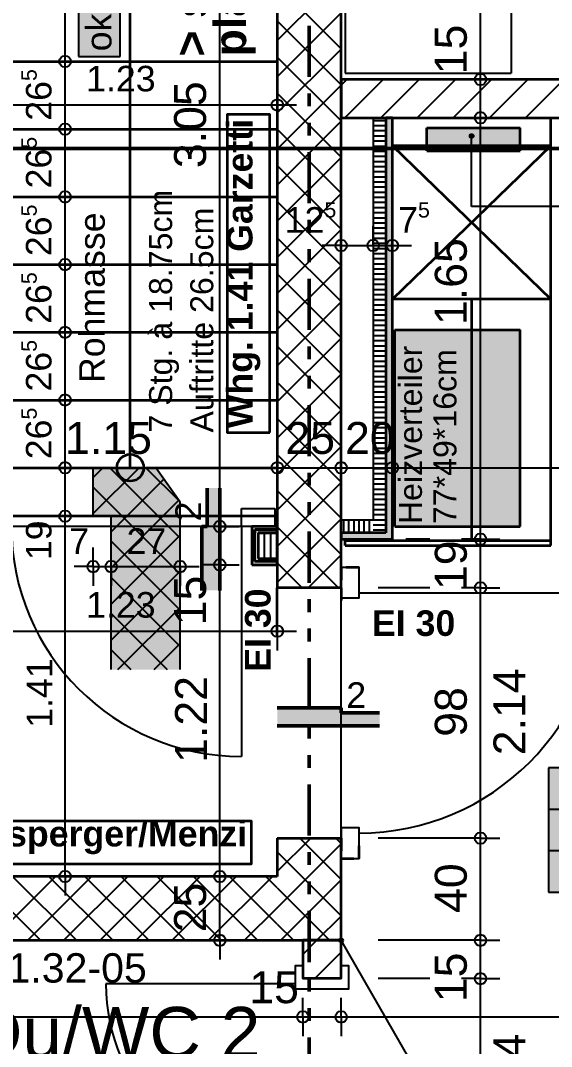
# Model space of a CAD drawing. Header units: centimetres. Extents: x 0.3 to 84.3, y 0.3 to 59.7.
# Drawn here: x 49.61 to 53.76, y 27.46 to 35.5 of the extents above; entities that cross this region are included whole.
import ezdxf

# ---------------------------------------------------------------- set-up
doc = ezdxf.new("R2010")
doc.units = ezdxf.units.CM
for name, pattern in [('AUSGEZOGEN', [0]), ('LINIE_23', [0.79, 0.4, -0.13, 0, -0.13, 0, -0.13]), ('PHANTOM', [63.5, 31.75, -6.35, 6.35, -6.35, 6.35, -6.35]), ('PUNKT', [6.35, 0, -6.35]), ('RAND', [44.45, 12.7, -6.35, 12.7, -6.35, 0, -6.35]), ('STRICHPUNKT', [25.4, 12.7, -6.35, 0, -6.35]), ('VERDECKT', [9.525, 6.35, -3.175])]:
    doc.linetypes.add(name, pattern=pattern)
for name, color, linetype, lineweight in [('Bauachsen grob', 7, 'RAND', 25), ('Bodenplatte', 7, 'AUSGEZOGEN', 35), ('Detailmasse', 7, 'AUSGEZOGEN', 25), ('Einbaumoebel', 7, 'AUSGEZOGEN', 25), ('Lauflinie', 7, 'AUSGEZOGEN', 25), ('Leichtbauwaende', 7, 'AUSGEZOGEN', 35), ('Raumbezeichnung', 7, 'AUSGEZOGEN', 35), ('Schnittbegrenzung', 7, 'AUSGEZOGEN', 25), ('Stufen', 7, 'AUSGEZOGEN', 50), ('Text Koten', 7, 'AUSGEZOGEN', 50), ('Text Werkplan Ausfuehrung', 7, 'AUSGEZOGEN', 50), ('Tuerschwelle', 7, 'AUSGEZOGEN', 50), ('Tuerzarge', 7, 'AUSGEZOGEN', 25), ('Vermassung Bodenplatte', 180, 'VERDECKT', 50), ('Vermassung Decke', 180, 'VERDECKT', 50), ('Wand Beton bewehrt', 7, 'AUSGEZOGEN', 35), ('Wand Mauerwerk tragend', 7, 'AUSGEZOGEN', 35), ('Werkplan- Ausfuehrungsmasse', 7, 'AUSGEZOGEN', 25)]:
    doc.layers.add(name, color=color, linetype=linetype, lineweight=lineweight)
for name, color, linetype, lineweight, true_color in [('Brand Text', 7, 'AUSGEZOGEN', 35, 0x656565), ('Elektro Text', 7, 'AUSGEZOGEN', 35, 0x656565), ('Fachplaner Elektro', 7, 'AUSGEZOGEN', 35, 0x656565), ('Fachplaner HLK', 7, 'AUSGEZOGEN', 35, 0x656565), ('HLK Text', 7, 'AUSGEZOGEN', 35, 0x656565), ('Moebel', 7, 'AUSGEZOGEN', 25, 0xababab), ('Sanitaer Vermassung', 7, 'AUSGEZOGEN', 35, 0x656565)]:
    doc.layers.add(name, color=color, linetype=linetype, lineweight=lineweight, true_color=true_color)
doc.styles.add('ARIAL', font='ARIAL.TTF')

msp = doc.modelspace()

# ---------------------------------------------------------------- hatches: boundary and pattern name
at = {"layer": 'Bodenplatte', "linetype": 'AUSGEZOGEN', "lineweight": 25, "true_color": 0xe0ffe0}
msp.add_hatch(color=254, dxfattribs=at).paths.add_polyline_path([(50.18, 31.994), (50.18, 31.614), (50.32, 31.614), (50.32, 30.414), (50.86, 30.414), (50.86, 31.7255), (50.67, 31.994)])
at = {"layer": 'Elektro Text', "linetype": 'AUSGEZOGEN', "lineweight": 25}
for points in [[(53.125, 34.591), (53.155, 34.591), (53.1529, 34.5985)], [(53.125, 34.591), (53.1529, 34.5985), (53.1271, 34.5985)], [(53.1271, 34.5835), (53.155, 34.591), (53.125, 34.591)], [(53.1271, 34.5985), (53.1529, 34.5985), (53.1475, 34.6039)], [(53.1271, 34.5985), (53.1475, 34.6039), (53.1325, 34.6039)], [(53.1271, 34.5835), (53.1529, 34.5835), (53.155, 34.591)], [(53.1325, 34.5781), (53.1529, 34.5835), (53.1271, 34.5835)], [(53.1325, 34.6039), (53.1475, 34.6039), (53.14, 34.606)], [(53.1325, 34.5781), (53.1475, 34.5781), (53.1529, 34.5835)], [(53.1475, 34.5781), (53.1325, 34.5781), (53.14, 34.576)]]:
    msp.add_hatch(color=40, dxfattribs=at).paths.add_polyline_path(points)
at = {"layer": 'Fachplaner Elektro', "linetype": 'AUSGEZOGEN', "lineweight": 35, "true_color": 0xfff5eb}
msp.add_hatch(color=7, dxfattribs=at).paths.add_polyline_path([(52.79, 34.654), (52.79, 34.474), (53.52, 34.474), (53.52, 34.654)])
at = {"layer": 'Fachplaner HLK', "linetype": 'AUSGEZOGEN', "lineweight": 35, "true_color": 0xffebeb}
msp.add_hatch(color=7, dxfattribs=at).paths.add_polyline_path([(52.54, 31.534), (53.52, 31.534), (53.52, 33.074), (52.54, 33.074)])
at = {"layer": 'Leichtbauwaende', "linetype": 'AUSGEZOGEN', "lineweight": 25, "true_color": 0xc7c7c7}
for points in [[(52.52, 31.434), (52.52, 34.734), (52.47, 34.734), (52.47, 31.434)], [(52.12, 31.434), (52.47, 31.434), (52.47, 31.484), (52.12, 31.484)]]:
    msp.add_hatch(color=9, dxfattribs=at).paths.add_polyline_path(points)
at = {"layer": 'Leichtbauwaende', "linetype": 'AUSGEZOGEN', "lineweight": 25, "true_color": 0x00d9d9}
for points in [[(51.42, 31.509), (51.62, 31.509), (51.62, 31.534), (51.42, 31.534)], [(51.42, 31.509), (51.42, 31.234), (51.445, 31.234), (51.445, 31.509)], [(51.445, 31.234), (51.62, 31.234), (51.62, 31.259), (51.445, 31.259)]]:
    msp.add_hatch(color=132, dxfattribs=at).paths.add_polyline_path(points)
at = {"layer": 'Leichtbauwaende', "linetype": 'AUSGEZOGEN', "lineweight": 25, "true_color": 0xababab}
for points in [[(51.445, 31.484), (51.62, 31.484), (51.62, 31.509), (51.445, 31.509)], [(51.445, 31.484), (51.445, 31.259), (51.47, 31.259), (51.47, 31.484)], [(51.47, 31.259), (51.62, 31.259), (51.62, 31.284), (51.47, 31.284)]]:
    msp.add_hatch(color=253, dxfattribs=at).paths.add_polyline_path(points)
at = {"layer": 'Text Koten', "linetype": 'AUSGEZOGEN', "lineweight": 25, "true_color": 0xf1f1f1}
for points in [[(50.39, 35.214), (50.39, 37.4407), (50.0656, 37.4407), (50.0656, 35.214)], [(53.7418, 29.6448), (53.7418, 28.6714), (55.98, 28.6714), (55.98, 29.6448)]]:
    msp.add_hatch(color=7, dxfattribs=at).paths.add_polyline_path(points)
at = {"layer": 'Text Werkplan Ausfuehrung', "linetype": 'AUSGEZOGEN', "lineweight": 25}
for points in [[(52.1051, 28.2941), (52.1274, 28.3069), (52.1201, 28.3089)], [(52.1051, 28.2941), (52.1201, 28.3089), (52.1071, 28.3014)], [(52.107, 28.2865), (52.1274, 28.3069), (52.1051, 28.2941)], [(52.107, 28.2865), (52.133, 28.3015), (52.1274, 28.3069)], [(52.1126, 28.2811), (52.133, 28.3015), (52.107, 28.2865)], [(52.1071, 28.3014), (52.1201, 28.3089), (52.1125, 28.307)], [(52.1126, 28.2811), (52.1349, 28.2939), (52.133, 28.3015)], [(52.1199, 28.2791), (52.1349, 28.2939), (52.1126, 28.2811)], [(52.1199, 28.2791), (52.1329, 28.2866), (52.1349, 28.2939)], [(52.1329, 28.2866), (52.1199, 28.2791), (52.1275, 28.281)]]:
    msp.add_hatch(color=7, dxfattribs=at).paths.add_polyline_path(points)
at = {"layer": 'Tuerschwelle', "linetype": 'AUSGEZOGEN', "lineweight": 50, "true_color": 0x575757}
for points in [[(51.0306, 31.034), (51.1706, 31.034), (51.1706, 31.834), (51.0706, 31.834), (51.0706, 31.534), (51.0306, 31.534)], [(51.62, 30.114), (51.62, 29.974), (52.42, 29.974), (52.42, 30.074), (52.12, 30.074), (52.12, 30.114)]]:
    msp.add_hatch(color=251, dxfattribs=at).paths.add_polyline_path(points)

# ---------------------------------------------------------------- linework, layer by layer
at = {"layer": 'Bauachsen grob', "color": 32, "linetype": 'LINIE_23', "lineweight": 50, "true_color": 0xc36e14}
msp.add_line((51.87, 1.394), (51.87, 57.974), dxfattribs=at)
at = {"layer": 'Bodenplatte', "color": 7, "linetype": 'AUSGEZOGEN', "lineweight": 25}
for p, q in [((50.18, 31.614), (50.18, 31.994)), ((50.18, 31.6349), (50.5391, 31.994)), ((50.18, 31.9178), (50.2562, 31.994)), ((50.3095, 31.994), (50.86, 31.4435)), ((50.5923, 31.994), (50.8579, 31.7284)), ((50.86, 31.7255), (50.67, 31.994)), ((50.32, 31.4921), (50.733, 31.905)), ((50.18, 31.8406), (50.86, 31.1606)), ((50.32, 31.2092), (50.8502, 31.7394)), ((50.86, 30.414), (50.86, 31.7255)), ((50.32, 31.614), (50.18, 31.614)), ((50.32, 30.414), (50.32, 31.614)), ((50.32, 30.9264), (50.86, 31.4664)), ((50.32, 31.4178), (50.86, 30.8778)), ((50.32, 30.6435), (50.86, 31.1835)), ((50.32, 31.135), (50.86, 30.595)), ((50.32, 30.8521), (50.7581, 30.414)), ((50.3733, 30.414), (50.86, 30.9007)), ((50.6561, 30.414), (50.86, 30.6179)), ((50.32, 30.5693), (50.4753, 30.414))]:
    msp.add_line(p, q, dxfattribs=at)
at = {"layer": 'Bodenplatte', "color": 92, "linetype": 'VERDECKT', "lineweight": 35, "true_color": 0x00c600}
for p, q in [((51.62, 31.614), (49.16, 31.614)), ((51.62, 30.674), (51.62, 31.054))]:
    msp.add_line(p, q, dxfattribs=at)
at = {"layer": 'Detailmasse', "color": 240, "linetype": 'AUSGEZOGEN', "lineweight": 25}
for p, q in [((49.96, 35.174), (49.96, 37.634)), ((49.96, 35.174), (49.81, 35.174)), ((49.96, 35.174), (50.11, 35.174)), ((49.96, 34.644), (49.96, 35.174)), ((51.62, 34.834), (51.62, 34.984)), ((51.62, 34.834), (51.62, 34.684)), ((51.62, 34.834), (51.77, 34.834)), ((49.96, 34.644), (49.81, 34.644)), ((49.96, 34.644), (50.11, 34.644)), ((49.96, 34.114), (49.96, 34.644)), ((49.96, 34.114), (49.81, 34.114)), ((49.96, 34.114), (50.11, 34.114)), ((49.96, 33.584), (49.96, 34.114)), ((49.96, 33.584), (49.81, 33.584)), ((49.96, 33.584), (50.11, 33.584)), ((49.96, 33.054), (49.96, 33.584)), ((49.96, 33.054), (49.81, 33.054)), ((49.96, 33.054), (50.11, 33.054)), ((49.96, 32.524), (49.96, 33.054)), ((49.96, 32.524), (49.81, 32.524)), ((49.96, 32.524), (50.11, 32.524)), ((49.96, 31.994), (49.96, 32.524)), ((49.96, 31.994), (49.81, 31.994)), ((49.96, 31.994), (50.11, 31.994)), ((49.96, 31.614), (49.96, 31.994)), ((49.96, 31.614), (49.81, 31.614)), ((49.96, 31.614), (50.11, 31.614)), ((49.96, 28.794), (49.81, 28.794)), ((49.96, 28.794), (50.11, 28.794)), ((49.96, 28.794), (49.96, 28.644))]:
    msp.add_line(p, q, dxfattribs=at)
for points in [[(49.16, 34.834), (49.8955, 34.834), (49.8955, 34.834), (51.62, 34.834)], [(49.96, 28.794), (49.96, 30.441), (49.96, 30.441), (49.96, 31.614)]]:
    msp.add_lwpolyline(points, dxfattribs=at)
for centre in [(49.96, 35.174), (51.62, 34.834), (49.96, 34.644), (49.96, 34.114), (49.96, 33.584), (49.96, 33.054), (49.96, 32.524), (49.96, 31.994), (49.96, 31.614), (49.96, 28.794)]:
    msp.add_circle(centre, 0.045, dxfattribs=at)
at = {"layer": 'Einbaumoebel', "color": 7, "linetype": 'AUSGEZOGEN', "lineweight": 35}
for p, q in [((53.76, 31.386), (53.76, 34.734)), ((53.76, 34.514), (52.52, 34.514)), ((52.52, 33.314), (52.52, 34.514)), ((52.52, 34.514), (53.76, 33.314)), ((53.76, 34.514), (52.52, 33.314)), ((53.76, 33.314), (52.52, 33.314)), ((52.15, 31.386), (52.15, 31.424)), ((52.15, 31.424), (53.76, 31.424)), ((52.15, 31.386), (53.76, 31.386))]:
    msp.add_line(p, q, dxfattribs=at)
at = {"layer": 'Einbaumoebel', "color": 7, "linetype": 'PHANTOM', "lineweight": 35}
msp.add_line((53.14, 33.314), (53.14, 31.424), dxfattribs=at)
at = {"layer": 'Elektro Text', "color": 40, "linetype": 'AUSGEZOGEN', "lineweight": 25}
for p, q in [((53.125, 34.591), (53.125, 34.591)), ((53.14, 34.606), (53.14, 34.606)), ((53.14, 34.04), (53.14, 34.591)), ((53.14, 34.576), (53.14, 34.576)), ((53.155, 34.591), (53.155, 34.591)), ((55.2967, 34.04), (53.14, 34.04))]:
    msp.add_line(p, q, dxfattribs=at)
msp.add_circle((53.14, 34.591), 0.015, dxfattribs=at)
at = {"layer": 'Fachplaner Elektro', "color": 40, "linetype": 'VERDECKT', "lineweight": 35}
for p, q in [((52.79, 34.654), (53.52, 34.654)), ((52.79, 34.474), (52.79, 34.654)), ((53.52, 34.474), (53.52, 34.654)), ((52.79, 34.474), (53.52, 34.474))]:
    msp.add_line(p, q, dxfattribs=at)
at = {"layer": 'Fachplaner HLK', "color": 240, "linetype": 'VERDECKT', "lineweight": 35}
for p, q in [((52.54, 33.074), (53.52, 33.074)), ((52.54, 31.534), (52.54, 33.074)), ((53.52, 31.534), (53.52, 33.074)), ((52.54, 31.534), (53.52, 31.534))]:
    msp.add_line(p, q, dxfattribs=at)
at = {"layer": 'Lauflinie', "color": 7, "linetype": 'AUSGEZOGEN', "lineweight": 35}
for p, q in [((50.47, 31.994), (50.47, 36.484)), ((50.47, 32.099), (50.47, 32.099)), ((50.365, 31.994), (50.365, 31.994)), ((50.575, 31.994), (50.575, 31.994)), ((50.47, 31.889), (50.47, 31.889))]:
    msp.add_line(p, q, dxfattribs=at)
msp.add_circle((50.47, 31.994), 0.105, dxfattribs=at)
at = {"layer": 'Leichtbauwaende', "color": 7, "linetype": 'AUSGEZOGEN', "lineweight": 25}
for p, q in [((52.47, 34.734), (52.37, 34.734)), ((52.37, 34.734), (52.37, 31.584)), ((52.47, 34.7104), (52.37, 34.7104)), ((52.47, 31.484), (52.47, 34.734)), ((52.47, 34.6704), (52.37, 34.6704)), ((52.47, 34.6303), (52.37, 34.6303)), ((52.47, 34.5902), (52.37, 34.5902)), ((52.47, 34.5501), (52.37, 34.5501)), ((52.47, 34.51), (52.37, 34.51)), ((52.47, 34.47), (52.37, 34.47)), ((52.47, 34.4299), (52.37, 34.4299)), ((52.47, 34.3898), (52.37, 34.3898)), ((52.47, 34.3497), (52.37, 34.3497)), ((52.47, 34.3096), (52.37, 34.3096)), ((52.47, 34.2696), (52.37, 34.2696)), ((52.47, 34.2295), (52.37, 34.2295)), ((52.47, 34.1894), (52.37, 34.1894)), ((52.47, 34.1493), (52.37, 34.1493)), ((52.47, 34.1092), (52.37, 34.1092)), ((52.47, 34.0692), (52.37, 34.0692)), ((52.47, 34.0291), (52.37, 34.0291)), ((52.47, 33.989), (52.37, 33.989)), ((52.47, 33.9489), (52.37, 33.9489)), ((52.47, 33.9088), (52.37, 33.9088)), ((52.47, 33.8688), (52.37, 33.8688)), ((52.47, 33.8287), (52.37, 33.8287)), ((52.47, 33.7886), (52.37, 33.7886)), ((52.47, 33.7485), (52.37, 33.7485)), ((52.47, 33.7084), (52.37, 33.7084)), ((52.47, 33.6684), (52.37, 33.6684)), ((52.47, 33.6283), (52.37, 33.6283)), ((52.47, 33.5882), (52.37, 33.5882)), ((52.47, 33.5481), (52.37, 33.5481)), ((52.47, 33.508), (52.37, 33.508)), ((52.47, 33.468), (52.37, 33.468)), ((52.47, 33.4279), (52.37, 33.4279)), ((52.47, 33.3878), (52.37, 33.3878)), ((52.47, 33.1072), (52.37, 33.1072)), ((52.37, 31.584), (52.12, 31.584)), ((52.12, 31.584), (52.12, 31.484)), ((52.14, 31.484), (52.14, 31.584)), ((52.1801, 31.484), (52.1801, 31.584)), ((52.2202, 31.484), (52.2202, 31.584)), ((52.2603, 31.484), (52.2603, 31.584)), ((52.3004, 31.484), (52.3004, 31.584)), ((52.3404, 31.484), (52.3404, 31.584)), ((51.445, 31.484), (51.445, 31.259)), ((51.47, 31.284), (51.47, 31.484)), ((51.52, 31.284), (51.52, 31.484)), ((51.57, 31.284), (51.57, 31.484)), ((52.12, 31.484), (52.37, 31.484)), ((52.37, 31.484), (52.47, 31.484)), ((51.445, 31.259), (51.47, 31.259)), ((51.62, 31.284), (51.47, 31.284)), ((51.47, 31.259), (51.62, 31.259)), ((51.62, 31.259), (51.62, 31.284))]:
    msp.add_line(p, q, dxfattribs=at)
at = {"layer": 'Leichtbauwaende', "color": 7, "linetype": 'AUSGEZOGEN', "lineweight": 35}
for p, q in [((52.52, 34.734), (52.47, 34.734)), ((52.47, 34.734), (52.47, 31.484)), ((52.52, 31.434), (52.52, 34.734)), ((51.62, 31.534), (51.42, 31.534)), ((51.42, 31.534), (51.42, 31.509)), ((51.42, 31.509), (51.42, 31.234)), ((51.445, 31.509), (51.62, 31.509)), ((51.62, 31.509), (51.445, 31.509)), ((51.445, 31.509), (51.445, 31.484)), ((51.445, 31.484), (51.445, 31.509)), ((51.62, 31.509), (51.62, 31.534)), ((51.62, 31.484), (51.62, 31.509)), ((51.445, 31.259), (51.445, 31.484)), ((51.47, 31.484), (51.62, 31.484)), ((51.62, 31.484), (51.47, 31.484)), ((51.47, 31.484), (51.47, 31.284)), ((51.62, 31.284), (51.62, 31.484)), ((52.37, 31.484), (52.12, 31.484)), ((52.12, 31.484), (52.12, 31.434)), ((52.12, 31.434), (52.47, 31.434)), ((52.47, 31.484), (52.37, 31.484)), ((52.47, 31.434), (52.52, 31.434)), ((51.47, 31.259), (51.445, 31.259)), ((51.47, 31.284), (51.62, 31.284)), ((51.62, 31.259), (51.47, 31.259)), ((51.62, 31.234), (51.62, 31.259)), ((51.42, 31.234), (51.445, 31.234)), ((51.445, 31.234), (51.62, 31.234))]:
    msp.add_line(p, q, dxfattribs=at)
at = {"layer": 'Leichtbauwaende', "color": 7, "linetype": 'AUSGEZOGEN', "lineweight": 25}
for points in [[(52.47, 33.3477), (52.47, 33.3477), (52.37, 33.3477)], [(52.47, 33.3076), (52.47, 33.3076), (52.37, 33.3076)], [(52.47, 33.2676), (52.47, 33.2676), (52.37, 33.2676)], [(52.47, 33.2275), (52.47, 33.2275), (52.37, 33.2275)], [(52.47, 33.1874), (52.47, 33.1874), (52.37, 33.1874)], [(52.47, 33.1473), (52.47, 33.1473), (52.37, 33.1473)], [(52.47, 33.0672), (52.47, 33.0672), (52.37, 33.0672)], [(52.47, 33.0271), (52.47, 33.0271), (52.37, 33.0271)], [(52.47, 32.987), (52.47, 32.987), (52.37, 32.987)], [(52.47, 32.9469), (52.47, 32.9469), (52.37, 32.9469)], [(52.47, 32.9068), (52.47, 32.9068), (52.37, 32.9068)], [(52.47, 32.8668), (52.47, 32.8668), (52.37, 32.8668)], [(52.47, 32.8267), (52.47, 32.8267), (52.37, 32.8267)], [(52.47, 32.7866), (52.47, 32.7866), (52.37, 32.7866)], [(52.47, 32.7465), (52.47, 32.7465), (52.37, 32.7465)], [(52.47, 32.7064), (52.47, 32.7064), (52.37, 32.7064)], [(52.47, 32.6664), (52.47, 32.6664), (52.37, 32.6664)], [(52.47, 32.6263), (52.47, 32.6263), (52.37, 32.6263)], [(52.47, 32.5862), (52.47, 32.5862), (52.37, 32.5862)], [(52.47, 32.5461), (52.47, 32.5461), (52.37, 32.5461)], [(52.47, 32.506), (52.47, 32.506), (52.37, 32.506)], [(52.47, 32.466), (52.47, 32.466), (52.37, 32.466)], [(52.47, 32.4259), (52.47, 32.4259), (52.37, 32.4259)], [(52.47, 32.3858), (52.47, 32.3858), (52.37, 32.3858)], [(52.47, 32.3457), (52.47, 32.3457), (52.37, 32.3457)], [(52.47, 32.3056), (52.47, 32.3056), (52.37, 32.3056)], [(52.47, 32.2656), (52.47, 32.2656), (52.37, 32.2656)], [(52.47, 32.2255), (52.47, 32.2255), (52.37, 32.2255)], [(52.47, 32.1854), (52.47, 32.1854), (52.37, 32.1854)], [(52.47, 32.1453), (52.47, 32.1453), (52.37, 32.1453)], [(52.47, 32.1052), (52.47, 32.1052), (52.37, 32.1052)], [(52.47, 32.0652), (52.47, 32.0652), (52.37, 32.0652)], [(52.47, 32.0251), (52.47, 32.0251), (52.37, 32.0251)], [(52.47, 31.985), (52.47, 31.985), (52.37, 31.985)], [(52.47, 31.9449), (52.47, 31.9449), (52.37, 31.9449)], [(52.47, 31.9048), (52.47, 31.9048), (52.37, 31.9048)], [(52.47, 31.8648), (52.47, 31.8648), (52.37, 31.8648)], [(52.47, 31.8247), (52.47, 31.8247), (52.37, 31.8247)], [(52.47, 31.7846), (52.47, 31.7846), (52.37, 31.7846)], [(52.47, 31.7445), (52.47, 31.7445), (52.37, 31.7445)], [(52.47, 31.7044), (52.47, 31.7044), (52.37, 31.7044)], [(52.47, 31.6644), (52.47, 31.6644), (52.37, 31.6644)], [(52.47, 31.6243), (52.47, 31.6243), (52.37, 31.6243)], [(52.47, 31.5842), (52.47, 31.5842), (52.37, 31.5842)], [(52.47, 31.5441), (52.47, 31.5441), (52.37, 31.5441)], [(52.47, 31.504), (52.47, 31.504), (52.37, 31.504)], [(51.47, 31.284), (51.47, 31.284), (51.47, 31.484), (51.47, 31.484)], [(51.62, 31.284), (51.62, 31.284), (51.62, 31.484), (51.62, 31.484)]]:
    msp.add_lwpolyline(points, dxfattribs=at)
at = {"layer": 'Moebel', "color": 253, "linetype": 'AUSGEZOGEN', "lineweight": 25, "true_color": 0xababab}
for p, q in [((52.15, 37.584), (52.15, 35.084)), ((53.45, 37.584), (53.45, 35.084)), ((52.15, 35.084), (53.45, 35.084))]:
    msp.add_line(p, q, dxfattribs=at)
at = {"layer": 'Raumbezeichnung', "color": 7, "linetype": 'AUSGEZOGEN', "lineweight": 35}
for points in [[(51.561, 32.2695), (51.561, 34.7581), (51.2277, 34.7581), (51.2277, 32.2695), (51.561, 32.2695)], [(47.1133, 28.894), (51.4182, 28.894), (51.4182, 29.2273), (47.1133, 29.2273), (47.1133, 28.894)]]:
    msp.add_lwpolyline(points, dxfattribs=at)
at = {"layer": 'Sanitaer Vermassung', "color": 240, "linetype": 'AUSGEZOGEN', "lineweight": 25}
for p, q in [((52.12, 33.734), (52.12, 33.884)), ((52.37, 33.734), (52.37, 33.884)), ((52.52, 33.734), (52.52, 33.884)), ((52.12, 33.734), (51.97, 33.734)), ((52.12, 33.734), (52.12, 33.584)), ((52.12, 33.734), (52.12, 33.734)), ((52.12, 33.734), (52.37, 33.734)), ((52.37, 33.734), (52.37, 33.584)), ((52.37, 33.734), (52.37, 33.734)), ((52.37, 33.734), (52.52, 33.734)), ((52.52, 33.734), (52.52, 33.584)), ((52.52, 33.734), (52.52, 33.734)), ((52.52, 33.734), (52.67, 33.734))]:
    msp.add_line(p, q, dxfattribs=at)
for centre in [(52.12, 33.734), (52.37, 33.734), (52.52, 33.734)]:
    msp.add_circle(centre, 0.045, dxfattribs=at)
at = {"layer": 'Schnittbegrenzung', "color": 14, "linetype": 'STRICHPUNKT', "lineweight": 50, "true_color": 0xb20000}
msp.add_line((21.7, 34.494), (72.516, 34.494), dxfattribs=at)
at = {"layer": 'Stufen', "color": 7, "linetype": 'AUSGEZOGEN', "lineweight": 35}
for p, q in [((49.32, 35.174), (51.62, 35.174)), ((49.32, 34.644), (51.62, 34.644)), ((49.32, 34.114), (51.62, 34.114)), ((49.32, 33.584), (51.62, 33.584)), ((49.32, 33.054), (51.62, 33.054)), ((49.32, 32.524), (51.62, 32.524)), ((49.32, 31.994), (51.62, 31.994))]:
    msp.add_line(p, q, dxfattribs=at)
at = {"layer": 'Text Koten', "color": 7, "linetype": 'AUSGEZOGEN', "lineweight": 25}
for p, q in [((50.0656, 37.4407), (50.0656, 35.214)), ((50.39, 35.214), (50.39, 37.4407)), ((50.0656, 35.214), (50.39, 35.214)), ((53.7418, 29.6448), (53.7418, 28.6714)), ((55.98, 29.6448), (53.7418, 29.6448)), ((53.7418, 29.3203), (55.98, 29.3203)), ((53.7418, 28.9959), (55.98, 28.9959)), ((53.7418, 28.6714), (55.98, 28.6714))]:
    msp.add_line(p, q, dxfattribs=at)
at = {"layer": 'Text Werkplan Ausfuehrung', "color": 7, "linetype": 'AUSGEZOGEN', "lineweight": 25}
for p, q in [((52.107, 28.2865), (52.107, 28.2865)), ((52.1125, 28.307), (52.1125, 28.307)), ((52.72, 27.2514), (52.12, 28.294)), ((52.1275, 28.281), (52.1275, 28.281)), ((52.133, 28.3015), (52.133, 28.3015))]:
    msp.add_line(p, q, dxfattribs=at)
msp.add_circle((52.12, 28.294), 0.015, dxfattribs=at)
at = {"layer": 'Tuerschwelle', "color": 7, "linetype": 'AUSGEZOGEN', "lineweight": 50}
for p, q in [((51.0706, 31.834), (51.0706, 31.534)), ((51.1706, 31.034), (51.1706, 31.834)), ((51.0706, 31.534), (51.0306, 31.534)), ((51.0306, 31.534), (51.0306, 31.034)), ((52.12, 30.114), (51.62, 30.114)), ((52.12, 30.074), (52.12, 30.114)), ((52.42, 30.074), (52.12, 30.074)), ((51.62, 29.974), (52.42, 29.974))]:
    msp.add_line(p, q, dxfattribs=at)
at = {"layer": 'Tuerzarge', "color": 7, "linetype": 'AUSGEZOGEN', "lineweight": 25}
for p, q in [((51.34, 31.674), (51.6, 31.674)), ((51.34, 31.534), (51.34, 31.674)), ((51.6, 31.674), (51.6, 31.534)), ((51.34, 31.534), (49.54, 31.534)), ((51.6, 31.534), (51.34, 31.534)), ((51.34, 31.534), (51.34, 29.734)), ((52.26, 31.014), (54.14, 31.014)), ((51.76, 27.954), (50.28, 27.954))]:
    msp.add_line(p, q, dxfattribs=at)
for points in [[(52.12, 31.214), (52.12, 30.974), (52.26, 30.974), (52.26, 31.214), (52.12, 31.214)], [(52.12, 29.174), (52.12, 28.934), (52.26, 28.934), (52.26, 29.174), (52.12, 29.174)], [(51.97, 27.994), (51.82, 27.994), (51.82, 28.094), (51.76, 28.094), (51.76, 27.914), (52.18, 27.914), (52.18, 28.094), (52.12, 28.094), (52.12, 27.994), (51.97, 27.994)]]:
    msp.add_lwpolyline(points, dxfattribs=at)
for centre, radius, start, end in [((51.34, 31.534), 1.8, 180, 270), ((52.26, 31.014), 1.88, 270, 0), ((51.76, 27.954), 1.48, 180, 270)]:
    msp.add_arc(centre, radius, start, end, dxfattribs=at)
at = {"layer": 'Vermassung Bodenplatte', "color": 92, "linetype": 'AUSGEZOGEN', "lineweight": 25, "true_color": 0x00c600}
for p, q in [((49.56, 31.614), (49.71, 31.614)), ((50.18, 31.2196), (50.18, 31.3696)), ((50.32, 31.2196), (50.32, 31.3696)), ((50.86, 31.2196), (50.86, 31.3696)), ((50.18, 31.2196), (50.03, 31.2196)), ((50.18, 31.2196), (50.18, 31.0696)), ((50.18, 31.2196), (50.18, 31.2196)), ((50.18, 31.2196), (50.32, 31.2196)), ((50.32, 31.2196), (50.32, 31.0696)), ((50.32, 31.2196), (50.32, 31.2196)), ((50.32, 31.2196), (50.86, 31.2196)), ((50.86, 31.2196), (50.86, 31.0696)), ((50.86, 31.2196), (50.86, 31.2196)), ((50.86, 31.2196), (51.01, 31.2196)), ((49.56, 28.794), (49.71, 28.794))]:
    msp.add_line(p, q, dxfattribs=at)
for centre in [(50.18, 31.2196), (50.32, 31.2196), (50.86, 31.2196)]:
    msp.add_circle(centre, 0.045, dxfattribs=at)
at = {"layer": 'Vermassung Decke', "color": 92, "linetype": 'AUSGEZOGEN', "lineweight": 25, "true_color": 0x00c600}
for p, q in [((51.62, 30.714), (51.62, 30.864)), ((49.16, 30.714), (51.62, 30.714)), ((51.62, 30.714), (51.62, 30.564)), ((51.62, 30.714), (51.62, 30.714)), ((51.62, 30.714), (51.77, 30.714))]:
    msp.add_line(p, q, dxfattribs=at)
msp.add_circle((51.62, 30.714), 0.045, dxfattribs=at)
at = {"layer": 'Wand Beton bewehrt', "color": 7, "linetype": 'AUSGEZOGEN', "lineweight": 35}
for p, q in [((51.62, 37.634), (51.62, 31.534)), ((52.12, 35.034), (52.12, 37.634)), ((52.12, 34.734), (52.12, 35.034)), ((52.12, 31.584), (52.12, 34.734)), ((52.12, 31.484), (52.12, 31.584)), ((51.62, 31.534), (51.62, 31.509)), ((51.62, 31.509), (51.62, 31.484)), ((51.62, 31.484), (51.62, 31.284)), ((52.12, 31.434), (52.12, 31.484)), ((52.12, 31.386), (52.12, 31.434)), ((52.12, 31.054), (52.12, 31.386)), ((51.62, 31.284), (51.62, 31.259)), ((51.62, 31.259), (51.62, 31.234)), ((51.62, 31.234), (51.62, 31.054)), ((52.12, 31.054), (51.62, 31.054)), ((51.62, 29.094), (52.12, 29.094)), ((51.62, 29.094), (51.62, 28.794)), ((52.12, 28.294), (52.12, 29.094)), ((51.62, 28.794), (42.28, 28.794)), ((47.41, 28.294), (51.62, 28.294)), ((51.62, 28.294), (51.82, 28.294)), ((51.82, 28.294), (52.12, 28.294))]:
    msp.add_line(p, q, dxfattribs=at)
at = {"layer": 'Wand Beton bewehrt', "color": 7, "linetype": 'AUSGEZOGEN', "lineweight": 25}
for p, q in [((51.62, 35.3377), (52.12, 35.8377)), ((51.62, 35.7747), (52.12, 35.2747)), ((51.62, 35.0548), (52.12, 35.5548)), ((51.62, 35.4918), (52.12, 34.9918)), ((51.62, 34.772), (52.12, 35.272)), ((51.62, 35.209), (52.12, 34.709)), ((51.62, 34.4891), (52.12, 34.9891)), ((51.62, 34.9261), (52.12, 34.4261)), ((51.62, 34.2063), (52.12, 34.7063)), ((51.62, 34.6433), (52.12, 34.1433)), ((51.62, 33.9234), (52.12, 34.4234)), ((51.62, 34.3604), (52.12, 33.8604)), ((51.62, 33.6406), (52.12, 34.1406)), ((51.62, 34.0776), (52.12, 33.5776)), ((51.62, 33.3578), (52.12, 33.8578)), ((51.62, 33.7948), (52.12, 33.2948)), ((51.62, 33.0749), (52.12, 33.5749)), ((51.62, 33.5119), (52.12, 33.0119)), ((51.62, 32.7921), (52.12, 33.2921)), ((51.62, 33.2291), (52.12, 32.7291)), ((51.62, 32.5092), (52.12, 33.0092)), ((51.62, 32.9462), (52.12, 32.4462)), ((51.62, 32.2264), (52.12, 32.7264)), ((51.62, 32.6634), (52.12, 32.1634)), ((51.62, 31.9435), (52.12, 32.4435)), ((51.62, 32.3805), (52.12, 31.8805)), ((51.62, 31.6607), (52.12, 32.1607)), ((51.62, 32.0977), (52.12, 31.5977)), ((51.62, 31.3779), (52.12, 31.8779)), ((51.62, 31.8149), (52.12, 31.3149)), ((51.62, 31.095), (52.12, 31.595)), ((51.62, 31.532), (52.098, 31.054)), ((51.62, 31.2492), (51.8152, 31.054)), ((51.8618, 31.054), (52.12, 31.3122)), ((52.12, 29.094), (52.12, 31.054)), ((51.62, 28.8323), (51.8817, 29.094)), ((49.7669, 28.294), (49.2669, 28.794)), ((49.3847, 28.294), (49.8847, 28.794)), ((50.0497, 28.294), (49.5497, 28.794)), ((49.6675, 28.294), (50.1675, 28.794)), ((50.3325, 28.294), (49.8325, 28.794)), ((49.9504, 28.294), (50.4504, 28.794)), ((50.6154, 28.294), (50.1154, 28.794)), ((50.2332, 28.294), (50.7332, 28.794)), ((50.8982, 28.294), (50.3982, 28.794)), ((50.516, 28.294), (51.016, 28.794)), ((51.1811, 28.294), (50.6811, 28.794)), ((50.7989, 28.294), (51.2989, 28.794)), ((51.4639, 28.294), (50.9639, 28.794)), ((51.0817, 28.294), (51.5817, 28.794)), ((51.62, 28.4208), (51.2467, 28.794)), ((51.62, 28.7036), (51.5296, 28.794)), ((51.62, 28.7036), (52.0296, 28.294)), ((51.3646, 28.294), (51.62, 28.5494)), ((51.62, 28.4208), (51.7467, 28.294))]:
    msp.add_line(p, q, dxfattribs=at)
at = {"layer": 'Wand Beton bewehrt', "color": 180, "linetype": 'PUNKT', "lineweight": 35}
for p, q in [((52.26, 31.214), (52.12, 31.214)), ((52.12, 31.214), (52.12, 31.054)), ((52.26, 28.934), (52.26, 31.214)), ((52.12, 31.054), (52.12, 29.094)), ((52.12, 29.094), (52.12, 28.934)), ((52.12, 28.934), (52.26, 28.934))]:
    msp.add_line(p, q, dxfattribs=at)
at = {"layer": 'Wand Beton bewehrt', "color": 7, "linetype": 'AUSGEZOGEN', "lineweight": 25}
for points in [[(51.7953, 29.094), (52.12, 28.7693), (52.12, 28.7693)], [(52.0781, 29.094), (52.12, 29.0521), (52.12, 29.0521)], [(51.62, 28.5494), (52.12, 29.0494), (52.12, 29.0494)], [(51.62, 28.9864), (52.12, 28.4864), (52.12, 28.4864)], [(51.6474, 28.294), (52.12, 28.7666), (52.12, 28.7666)], [(51.9303, 28.294), (52.12, 28.4837), (52.12, 28.4837)]]:
    msp.add_lwpolyline(points, dxfattribs=at)
at = {"layer": 'Wand Mauerwerk tragend', "color": 7, "linetype": 'AUSGEZOGEN', "lineweight": 35}
for p, q in [((54.02, 35.034), (52.12, 35.034)), ((52.12, 35.034), (52.12, 34.734)), ((52.12, 34.734), (52.37, 34.734)), ((52.37, 34.734), (52.47, 34.734)), ((52.47, 34.734), (52.52, 34.734)), ((52.52, 34.734), (53.76, 34.734)), ((53.76, 34.734), (54.02, 34.734)), ((52.12, 28.294), (51.82, 28.294)), ((51.82, 28.294), (51.82, 27.994)), ((52.12, 27.994), (52.12, 28.294)), ((52.12, 27.994), (51.82, 27.994))]:
    msp.add_line(p, q, dxfattribs=at)
at = {"layer": 'Wand Mauerwerk tragend', "color": 7, "linetype": 'AUSGEZOGEN', "lineweight": 25}
for p, q in [((52.12, 34.9891), (52.1649, 35.034)), ((52.1477, 34.734), (52.4477, 35.034)), ((52.4306, 34.734), (52.7306, 35.034)), ((52.7134, 34.734), (53.0134, 35.034)), ((52.9962, 34.734), (53.2962, 35.034)), ((53.2791, 34.734), (53.5791, 35.034)), ((53.5619, 34.734), (53.8619, 35.034)), ((51.82, 28.1837), (51.9303, 28.294))]:
    msp.add_line(p, q, dxfattribs=at)
msp.add_lwpolyline([(51.9131, 27.994), (52.12, 28.2009), (52.12, 28.2009)], dxfattribs=at)
at = {"layer": 'Werkplan- Ausfuehrungsmasse', "color": 7, "linetype": 'AUSGEZOGEN', "lineweight": 25}
for p, q in [((51.1706, 31.534), (51.1706, 37.634)), ((53.21, 35.034), (53.21, 37.634)), ((53.21, 35.034), (53.06, 35.034)), ((53.21, 35.034), (53.36, 35.034)), ((53.21, 35.034), (53.21, 35.034)), ((53.21, 34.734), (53.21, 35.034)), ((53.21, 34.734), (53.06, 34.734)), ((53.21, 34.734), (53.36, 34.734)), ((53.21, 34.734), (53.21, 34.734)), ((53.21, 31.434), (53.21, 34.734)), ((51.62, 31.994), (51.62, 32.144)), ((52.12, 31.994), (52.12, 32.144)), ((52.52, 31.994), (52.52, 32.144)), ((49.32, 31.994), (51.62, 31.994)), ((51.62, 31.994), (51.62, 31.844)), ((51.62, 31.994), (51.62, 31.994)), ((51.62, 31.994), (52.12, 31.994)), ((52.12, 31.994), (52.12, 31.844)), ((52.12, 31.994), (52.12, 31.994)), ((52.12, 31.994), (52.52, 31.994)), ((52.52, 31.994), (52.52, 31.844)), ((52.52, 31.994), (52.52, 31.994)), ((52.52, 31.994), (56.08, 31.994)), ((51.1706, 31.534), (51.0206, 31.534)), ((51.1706, 31.534), (51.3206, 31.534)), ((51.1706, 31.534), (51.1706, 31.534)), ((51.1706, 31.234), (51.1706, 31.534)), ((52.8129, 31.434), (52.6266, 31.434)), ((53.21, 31.434), (53.06, 31.434)), ((53.21, 31.434), (53.36, 31.434)), ((53.21, 31.054), (53.21, 31.434)), ((51.1706, 31.234), (51.0206, 31.234)), ((51.1706, 31.234), (51.3206, 31.234)), ((51.1706, 31.234), (51.1706, 31.234)), ((51.1706, 28.794), (51.1706, 31.234)), ((52.8129, 31.054), (52.41, 31.054)), ((53.21, 31.054), (53.06, 31.054)), ((53.21, 31.054), (53.36, 31.054)), ((53.21, 29.094), (53.21, 31.054)), ((53.21, 29.094), (53.06, 29.094)), ((53.21, 29.094), (53.36, 29.094)), ((53.21, 28.294), (53.21, 29.094)), ((51.1706, 28.794), (51.0206, 28.794)), ((51.1706, 28.794), (51.3206, 28.794)), ((51.1706, 28.794), (51.1706, 28.794)), ((51.1706, 28.294), (51.1706, 28.794)), ((51.1706, 28.294), (51.0206, 28.294)), ((51.1706, 28.294), (51.3206, 28.294)), ((51.1706, 28.294), (51.1706, 28.294)), ((51.1706, 28.294), (51.1706, 28.144)), ((53.21, 28.294), (53.06, 28.294)), ((53.21, 28.294), (53.36, 28.294)), ((53.21, 27.994), (53.21, 28.294)), ((52.8129, 27.994), (52.41, 27.994)), ((53.21, 27.994), (53.06, 27.994)), ((53.21, 27.994), (53.36, 27.994)), ((53.21, 26.434), (53.21, 27.994)), ((51.82, 27.694), (51.82, 27.844)), ((52.12, 27.694), (52.12, 27.844)), ((47.41, 27.694), (51.82, 27.694)), ((51.82, 27.694), (51.82, 27.544)), ((51.82, 27.694), (51.82, 27.694)), ((51.82, 27.694), (52.12, 27.694)), ((52.12, 27.694), (52.12, 27.544)), ((52.12, 27.694), (52.12, 27.694)), ((52.12, 27.694), (56.08, 27.694))]:
    msp.add_line(p, q, dxfattribs=at)
for points in [[(53.21, 31.434), (53.1475, 31.434), (53.1475, 31.434), (53.1475, 31.434), (53.1475, 31.434), (53.1475, 31.434), (53.1475, 31.434), (53.1475, 31.434), (53.1475, 31.434), (53.1475, 31.434), (53.1475, 31.434), (53.1475, 31.434), (53.1475, 31.434), (53.1475, 31.434), (53.1475, 31.434), (53.1475, 31.434), (53.1475, 31.434), (53.1475, 31.434), (53.1475, 31.434)], [(53.21, 31.054), (53.1475, 31.054), (53.1475, 31.054), (53.1475, 31.054), (53.1475, 31.054), (53.1475, 31.054), (53.1475, 31.054), (53.1475, 31.054), (53.1475, 31.054), (53.1475, 31.054), (53.1475, 31.054), (53.1475, 31.054), (53.1475, 31.054), (53.1475, 31.054), (53.1475, 31.054), (53.1475, 31.054), (53.1475, 31.054), (53.1475, 31.054), (53.1475, 31.054)], [(53.21, 29.094), (53.1475, 29.094), (53.1475, 29.094), (53.1475, 29.094), (53.1475, 29.094), (53.1475, 29.094), (53.1475, 29.094), (53.1475, 29.094), (53.1475, 29.094), (53.1475, 29.094), (53.1475, 29.094), (53.1475, 29.094), (53.1475, 29.094), (53.1475, 29.094), (53.1475, 29.094), (53.1475, 29.094), (53.1475, 29.094), (53.1475, 29.094), (53.1475, 29.094), (53.1475, 29.094), (53.1475, 29.094), (53.1475, 29.094), (53.1475, 29.094), (53.1411, 29.094), (53.1411, 29.094), (52.41, 29.094)], [(53.21, 28.294), (53.1475, 28.294), (53.1475, 28.294), (53.1475, 28.294), (53.1475, 28.294), (53.1475, 28.294), (53.1475, 28.294), (53.1475, 28.294), (53.1475, 28.294), (53.1475, 28.294), (53.1475, 28.294), (53.1475, 28.294), (53.1475, 28.294), (53.1475, 28.294), (53.1475, 28.294), (53.1475, 28.294), (53.1475, 28.294), (53.1475, 28.294), (53.1475, 28.294), (53.1475, 28.294), (53.1475, 28.294), (53.1475, 28.294), (53.1475, 28.294), (53.1475, 28.294), (53.1475, 28.294), (53.1414, 28.294), (53.1414, 28.294), (52.41, 28.294)], [(53.21, 27.994), (53.1475, 27.994), (53.1475, 27.994), (53.1475, 27.994), (53.1475, 27.994), (53.1475, 27.994), (53.1475, 27.994), (53.1475, 27.994), (53.1475, 27.994), (53.1475, 27.994), (53.1475, 27.994), (53.1475, 27.994), (53.1475, 27.994), (53.1475, 27.994), (53.1475, 27.994), (53.1475, 27.994), (53.1475, 27.994), (53.1475, 27.994), (53.1475, 27.994), (53.1475, 27.994), (53.1475, 27.994), (53.1475, 27.994), (53.1475, 27.994), (53.1475, 27.994), (53.1475, 27.994)]]:
    msp.add_lwpolyline(points, dxfattribs=at)
for centre in [(53.21, 35.034), (53.21, 34.734), (51.62, 31.994), (52.12, 31.994), (52.52, 31.994), (51.1706, 31.534), (53.21, 31.434), (51.1706, 31.234), (53.21, 31.054), (53.21, 29.094), (51.1706, 28.794), (51.1706, 28.294), (53.21, 28.294), (53.21, 27.994), (51.82, 27.694), (52.12, 27.694)]:
    msp.add_circle(centre, 0.045, dxfattribs=at)

# ---------------------------------------------------------------- texts
at = {"layer": 'Brand Text', "color": 240, "linetype": 'AUSGEZOGEN', "lineweight": 35, "insert": (51.5705, 30.3964), "char_height": 0.2, "width": 0.1, "attachment_point": 7, "rotation": 90, "style": 'ARIAL'}
msp.add_mtext('\\fArial|i0|b1|c0|p0;EI\\~30', dxfattribs=at)
at = {"layer": 'Brand Text', "color": 240, "linetype": 'AUSGEZOGEN', "lineweight": 35, "insert": (52.36, 30.674), "char_height": 0.2, "width": 0.1, "attachment_point": 7, "style": 'ARIAL'}
msp.add_mtext('\\fArial|i0|b1|c0|p0;EI\\~30', dxfattribs=at)
at = {"layer": 'Detailmasse', "color": 240, "linetype": 'AUSGEZOGEN', "lineweight": 35, "attachment_point": 7, "rotation": 90, "style": 'ARIAL'}
for s, insert, char_height, width in [('5', (49.7399, 35.0211), 0.12, 0.06), ('26', (49.8566, 34.7103), 0.2, 0.1), ('5', (49.7399, 34.4911), 0.12, 0.06), ('26', (49.8566, 34.1803), 0.2, 0.1), ('5', (49.7399, 33.9611), 0.12, 0.06), ('Rohmasse', (50.2733, 32.6571), 0.2, 0.1), ('26', (49.8566, 33.6503), 0.2, 0.1), ('5', (49.7399, 33.4311), 0.12, 0.06), ('26', (49.8566, 33.1203), 0.2, 0.1), ('5', (49.7399, 32.9011), 0.12, 0.06), ('26', (49.8566, 32.5903), 0.2, 0.1), ('5', (49.7399, 32.3711), 0.12, 0.06), ('26', (49.8566, 32.0603), 0.2, 0.1), ('19', (49.8566, 31.2705), 0.2, 0.1), ('1.41', (49.86, 29.9578), 0.2, 0.1)]:
    msp.add_mtext(s, dxfattribs=dict(at, insert=insert, char_height=char_height, width=width))
at = {"layer": 'Detailmasse', "color": 240, "linetype": 'AUSGEZOGEN', "lineweight": 35, "insert": (50.1244, 34.9375), "char_height": 0.2, "width": 0.1, "attachment_point": 7, "style": 'ARIAL'}
msp.add_mtext('1.23', dxfattribs=at)
at = {"layer": 'HLK Text', "color": 240, "linetype": 'AUSGEZOGEN', "lineweight": 35, "char_height": 0.18, "width": 0.09, "attachment_point": 7, "rotation": 90, "style": 'ARIAL'}
for s, insert in [('Heizverteiler', (52.754, 31.5525)), ('77*49*16cm', (53.024, 31.5525))]:
    msp.add_mtext(s, dxfattribs=dict(at, insert=insert))
at = {"layer": 'Raumbezeichnung', "color": 7, "linetype": 'AUSGEZOGEN', "lineweight": 35, "insert": (51.4877, 32.3028), "char_height": 0.2, "width": 0.1, "attachment_point": 7, "rotation": 90, "style": 'ARIAL'}
msp.add_mtext('\\fArial|i0|b1|c0|p0;Whg.\\~1.41\\~Garzetti', dxfattribs=at)
at = {"layer": 'Raumbezeichnung', "color": 7, "linetype": 'AUSGEZOGEN', "lineweight": 35, "attachment_point": 7, "style": 'ARIAL'}
for s, insert, char_height, width in [('\\fArial|i0|b1|c0|p0;Whg.\\~1.32\\~Güntensperger/Menzi', (47.1467, 28.9673), 0.2, 0.1), ('Du/WC\\~2', (49.2224, 27.3669), 0.4, 0.2)]:
    msp.add_mtext(s, dxfattribs=dict(at, insert=insert, char_height=char_height, width=width))
at = {"layer": 'Raumbezeichnung', "color": 7, "linetype": 'AUSGEZOGEN', "lineweight": 50, "insert": (49.2239, 27.9596), "char_height": 0.23, "width": 0.115, "attachment_point": 7, "style": 'ARIAL'}
msp.add_mtext('1-1.32-05', dxfattribs=at)
at = {"layer": 'Sanitaer Vermassung', "color": 240, "linetype": 'AUSGEZOGEN', "lineweight": 35, "attachment_point": 7, "style": 'ARIAL'}
for s, insert, char_height, width in [('5', (51.9885, 33.9507), 0.12, 0.06), ('5', (52.7204, 33.9507), 0.12, 0.06), ('12', (51.6777, 33.834), 0.2, 0.1), ('7', (52.565, 33.834), 0.2, 0.1)]:
    msp.add_mtext(s, dxfattribs=dict(at, insert=insert, char_height=char_height, width=width))
at = {"layer": 'Text Koten', "color": 7, "linetype": 'AUSGEZOGEN', "lineweight": 35, "insert": (50.3256, 35.254), "char_height": 0.2, "width": 0.1, "attachment_point": 7, "rotation": 90, "style": 'ARIAL'}
msp.add_mtext('ok\\~r.\\~Po.\\~:\\~+9.895', dxfattribs=at)
at = {"layer": 'Text Werkplan Ausfuehrung', "color": 7, "linetype": 'AUSGEZOGEN', "lineweight": 50, "char_height": 0.25, "width": 0.125, "attachment_point": 7, "rotation": 90, "style": 'ARIAL'}
for s, insert in [('\\fArial|i0|b1|c0|p0;>\\~siehe\\~Detail-', (51.0766, 35.214)), ('\\fArial|i0|b1|c0|p0;plan\\~Nr.\\~200', (51.4516, 35.214))]:
    msp.add_mtext(s, dxfattribs=dict(at, insert=insert))
at = {"layer": 'Text Werkplan Ausfuehrung', "color": 7, "linetype": 'AUSGEZOGEN', "lineweight": 35, "char_height": 0.18, "width": 0.09, "attachment_point": 7, "rotation": 90, "style": 'ARIAL'}
for s, insert in [('7\\~Stg.\\~à\\~18.75cm', (50.8517, 32.2695)), ('Auftritte\\~26.5cm', (51.1217, 32.2695))]:
    msp.add_mtext(s, dxfattribs=dict(at, insert=insert))
at = {"layer": 'Tuerschwelle', "color": 7, "linetype": 'AUSGEZOGEN', "lineweight": 35, "insert": (51.0229, 31.574), "char_height": 0.2, "width": 0.1, "attachment_point": 7, "rotation": 90, "style": 'ARIAL'}
msp.add_mtext('2', dxfattribs=at)
at = {"layer": 'Tuerschwelle', "color": 7, "linetype": 'AUSGEZOGEN', "lineweight": 35, "insert": (52.16, 30.114), "char_height": 0.2, "width": 0.1, "attachment_point": 7, "style": 'ARIAL'}
msp.add_mtext('2', dxfattribs=at)
at = {"layer": 'Vermassung Bodenplatte', "color": 92, "linetype": 'AUSGEZOGEN', "lineweight": 35, "true_color": 0x00c600, "char_height": 0.2, "width": 0.1, "attachment_point": 7, "style": 'ARIAL'}
for s, insert in [('7', (49.9923, 31.3196)), ('27', (50.441, 31.3196))]:
    msp.add_mtext(s, dxfattribs=dict(at, insert=insert))
at = {"layer": 'Vermassung Decke', "color": 92, "linetype": 'AUSGEZOGEN', "lineweight": 35, "true_color": 0x00c600, "insert": (50.1244, 30.8175), "char_height": 0.2, "width": 0.1, "attachment_point": 7, "style": 'ARIAL'}
msp.add_mtext('1.23', dxfattribs=at)
at = {"layer": 'Werkplan- Ausfuehrungsmasse', "color": 7, "linetype": 'AUSGEZOGEN', "lineweight": 50, "char_height": 0.25, "width": 0.125, "attachment_point": 7, "rotation": 90, "style": 'ARIAL'}
for s, insert in [('15', (53.1057, 35.0745)), ('3.05', (51.0662, 34.3398)), ('1.65', (53.1057, 33.1111)), ('19', (53.1057, 31.0359)), ('15', (51.0664, 30.7607)), ('2.14', (53.561, 29.7426)), ('1.22', (51.0706, 29.6833)), ('98', (53.1057, 29.8874)), ('40', (53.1057, 28.5081)), ('25', (51.0664, 28.3568)), ('15', (53.1057, 27.8097)), ('2.14', (53.561, 26.8826))]:
    msp.add_mtext(s, dxfattribs=dict(at, insert=insert))
at = {"layer": 'Werkplan- Ausfuehrungsmasse', "color": 7, "linetype": 'AUSGEZOGEN', "lineweight": 50, "char_height": 0.25, "width": 0.125, "attachment_point": 7, "style": 'ARIAL'}
for s, insert in [('1.15', (49.9595, 32.0983)), ('25', (51.6828, 32.0983)), ('20', (52.15, 32.0983)), ('15', (51.4005, 27.7983))]:
    msp.add_mtext(s, dxfattribs=dict(at, insert=insert))

doc.saveas('drawing.dxf')
